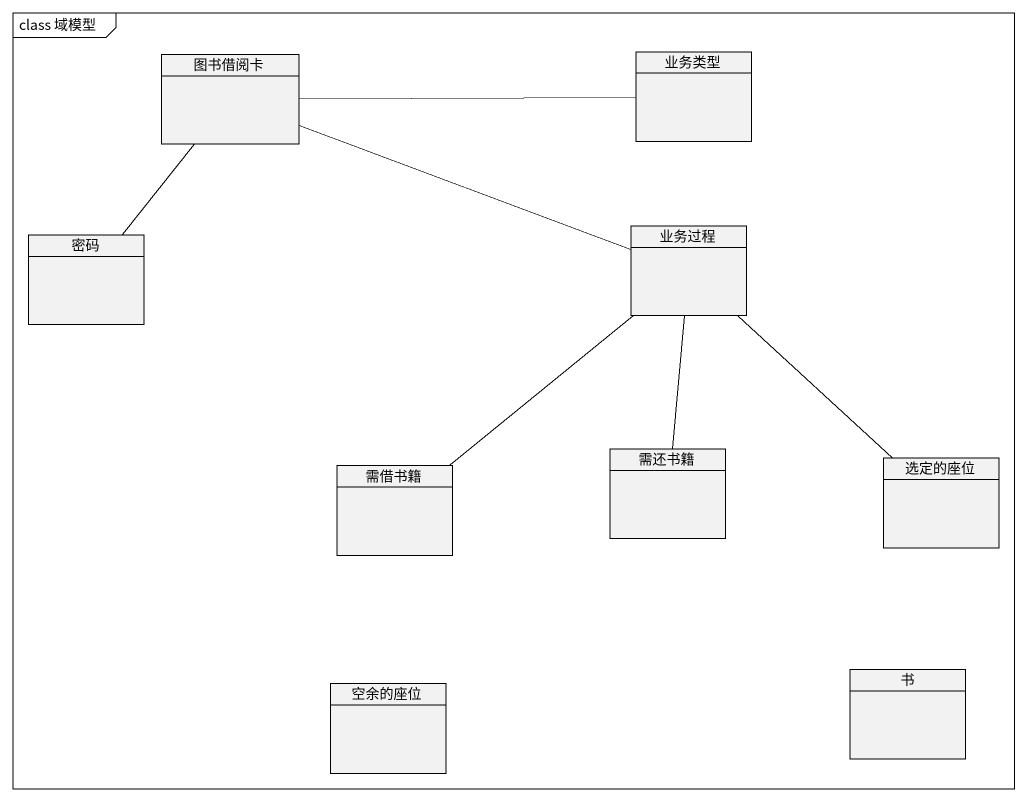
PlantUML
@startuml
mainframe class 域模型
hide circle
hide empty members
class 图书借阅卡
class 业务类型
class 密码
class 业务过程
class 需借书籍
class 需还书籍
class 选定的座位
class 空余的座位
class 书
图书借阅卡 -right- 业务类型
图书借阅卡 -- 密码
图书借阅卡 -right- 业务过程
业务过程 -- 需借书籍
业务过程 -- 需还书籍
业务过程 -- 选定的座位
@enduml
